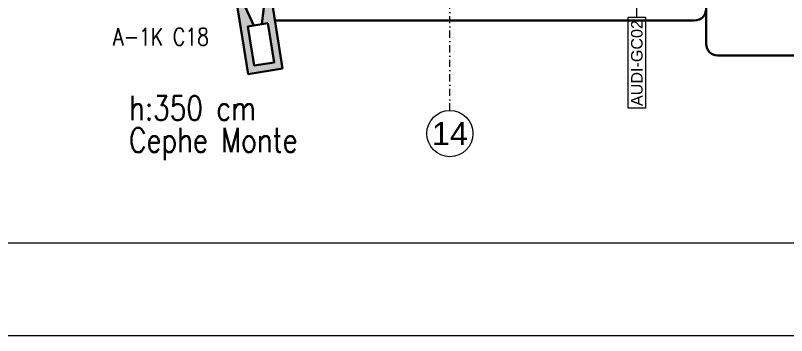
# Model space of a CAD drawing. Extents: x -2050 to 29725, y -1777 to 6820.
# Drawn here: x 846 to 1515, y 0 to 277 of the extents above; entities that cross this region are included whole.
import ezdxf
from ezdxf.enums import TextEntityAlignment as Align

# ---------------------------------------------------------------- set-up
doc = ezdxf.new("R2010")
doc.units = 0
doc.header["$LTSCALE"] = 25
doc.header["$MEASUREMENT"] = 0
doc.linetypes.add('DASHDOT2', pattern=[0.5, 0.25, -0.125, 0, -0.125])
doc.layers.get('0').update_dxf_attribs({"color": 9, "lineweight": 9})
for name, color, linetype, lineweight in [('10', 9, 'Continuous', 9), ('22', 8, 'Continuous', 9), ('24', 9, 'DASHDOT2', 9), ('40A', 9, 'Continuous', 9), ('DATA TAVAN', 160, 'Continuous', 30), ('E-DAHİLİ KAMERA', 7, 'Continuous', 30), ('E-YAZI', 7, 'Continuous', 30)]:
    doc.layers.add(name, color=color, linetype=linetype, lineweight=lineweight)
doc.styles.add('Arial', font='arial.ttf', dxfattribs={"height": 2.5})
doc.styles.add('E-YAZI', font='txttw.shx')

# ---------------------------------------------------------------- blocks, each defined once
blk = doc.blocks.new('0_wallno')
blk.add_lwpolyline([(-7.84, 1.5), (7.94, 1.5), (7.94, -1.5), (-7.84, -1.5)], close=True)
blk.add_lwpolyline([(7.94, 0), (16.13, 0)])
at = {"style": 'Arial'}
blk.add_attdef('GENISLIK', text='', height=2, dxfattribs=at).set_placement((8.44, 0), align=Align.BOTTOM_LEFT)
blk.add_attdef('DUVARNO', text='', height=2, dxfattribs=at).set_placement((0, 0), align=Align.MIDDLE_CENTER)
blk.add_attdef('YUKSEKLIK', text='', height=2, dxfattribs=at).set_placement((8.44, -0.5), align=Align.TOP_LEFT)
blk = doc.blocks.new('0_aks')
at = {"linetype": 'Continuous'}
blk.add_circle((0, 0), 2, dxfattribs=at)
at = {"style": 'Arial'}
blk.add_attdef('AKS', text='', height=2, dxfattribs=at).set_placement((0, 0), align=Align.MIDDLE_CENTER)
blk = doc.blocks.new('P-AKS_AUDI')
at = {"layer": '24'}
blk.add_lwpolyline([(-3500, -2590), (-3500, -2440)], dxfattribs=at)
at = {"layer": '24', "xscale": 10, "yscale": 10, "zscale": 10}
blk.add_blockref('0_aks', (-3500, -2610), dxfattribs=at).add_auto_attribs({'AKS': '14'})
blk = doc.blocks.new('p-zemin kat')
at = {"layer": '24'}
blk.add_blockref('P-AKS_AUDI', (4722.5, 2785), dxfattribs=at)
blk = doc.blocks.new('E-HARICI KAMERA-MOTORLU LENSLI')
at = {"layer": 'E-DAHİLİ KAMERA'}
h = blk.add_hatch(color=3, dxfattribs=at)
h.dxf.hatch_style = 1
h.paths.add_polyline_path([(0, 7.59), (0, -7.59), (31.82, -7.59), (31.82, 7.59)])
h.paths.add_polyline_path([(28.62, 4.1), (28.62, -4.1), (20.43, -1.76), (20.43, -4.39), (3.2, -4.39), (3.2, 4.39), (20.43, 4.39), (20.43, 1.76)], flags=16)
at = {"layer": 'E-DAHİLİ KAMERA', "color": 3}
for q in [(75.22, 25.06), (75.22, -25.06)]:
    blk.add_line((31.82, 0), q, dxfattribs=at)
for points in [[(0, -7.59), (31.82, -7.59), (31.82, 7.59), (0, 7.59)], [(20.43, -4.39), (20.43, 4.39), (3.2, 4.39), (3.2, -4.39)]]:
    blk.add_lwpolyline(points, close=True, dxfattribs=at)
blk.add_lwpolyline([(20.43, 1.76), (28.62, 4.1), (28.62, -4.1), (20.43, -1.76)], dxfattribs=at)

msp = doc.modelspace()

# ---------------------------------------------------------------- linework, layer by layer
at = {"layer": '40A'}
for points in [[(5945, 4205), (0, 4205), (0, 0), (5945, 0)], [(5405.06, 80), (80, 80), (80, 4125), (5405.06, 4125)]]:
    msp.add_lwpolyline(points, close=True, dxfattribs=at)
at = {"layer": 'DATA TAVAN'}
for p, q in [((1444.77, 738.05), (1444.77, 252.63)), ((1143.19, 273.03), (1070.7, 273.03)), ((1434.77, 273.03), (1136.3, 273.03)), ((2952.27, 242.63), (1454.77, 242.63))]:
    msp.add_line(p, q, dxfattribs=at)
for centre, start, end in [((1434.77, 283.03), 270, 0), ((1454.77, 252.63), 180, 270)]:
    msp.add_arc(centre, 10, start, end, dxfattribs=at)

# ---------------------------------------------------------------- block references
at = {"layer": '10'}
msp.add_blockref('p-zemin kat', (0, 0), dxfattribs=at)
at = {"layer": '22'}
ref = msp.add_blockref('0_wallno', (1384.66, 236.12), dxfattribs=dict(at, xscale=5, yscale=5, zscale=5, rotation=90))
ref.add_attrib('DUVARNO', 'AUDI-GC02', dxfattribs={"layer": '0', "height": 10, "rotation": 90, "style": 'Arial'}).set_placement((1384.66, 236.12), align=Align.MIDDLE_CENTER)
at = {"layer": 'E-DAHİLİ KAMERA', "color": 2, "xscale": 2, "yscale": 2, "zscale": 2, "rotation": 99.1240020948917}
msp.add_blockref('E-HARICI KAMERA-MOTORLU LENSLI', (1062.41, 228.95), dxfattribs=at)

# ---------------------------------------------------------------- texts
at = {"layer": 'E-YAZI', "color": 6, "style": 'E-YAZI', "width": 0.8}
msp.add_text('A-1K C18', height=15, dxfattribs=at).set_placement((930.19, 251.44))
at = {"layer": 'E-YAZI', "color": 30, "style": 'E-YAZI', "width": 0.8}
for s, p in [('h:350 cm', (944.17, 186.58)), ('Cephe Monte', (944.17, 158.86))]:
    msp.add_text(s, height=21, dxfattribs=at).set_placement(p)

doc.saveas('drawing.dxf')
